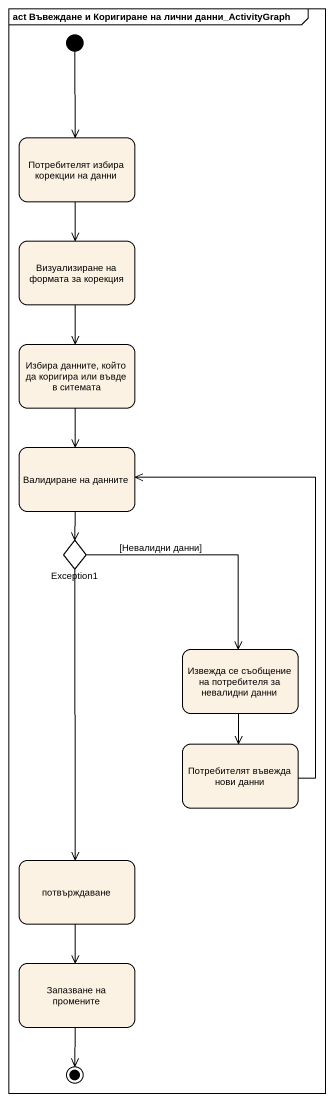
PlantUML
@startuml
mainframe act Въвеждане и Коригиране на лични данни_ActivityGraph
hide empty description
state "Потребителят избира корекции на данни" as Потребителят_избира
state "Визуализиране на формата за корекция" as Визуализиране_на_формата_за
state "Избира данните, който да коригира или въвде в ситемата" as Избира_данните_който_да
state "Валидиране на данните" as Валидиране_на_данните
state Exception1 <<choice>>
state "Извежда се съобщение на потребителя за невалидни данни" as Извежда_се_съобщение_на
state "Потребителят въвежда нови данни" as Потребителят_въвежда_нови
state потвърждаване
state "Запазване на промените" as Запазване_на_промените
[*] --> Потребителят_избира
Потребителят_избира --> Визуализиране_на_формата_за
Визуализиране_на_формата_за --> Избира_данните_който_да
Избира_данните_който_да --> Валидиране_на_данните
Валидиране_на_данните --> Exception1
Exception1 --> Извежда_се_съобщение_на : [Невалидни данни]
Exception1 --> потвърждаване
Извежда_се_съобщение_на --> Потребителят_въвежда_нови
Потребителят_въвежда_нови -up-> Валидиране_на_данните
потвърждаване --> Запазване_на_промените
Запазване_на_промените --> [*]
@enduml
